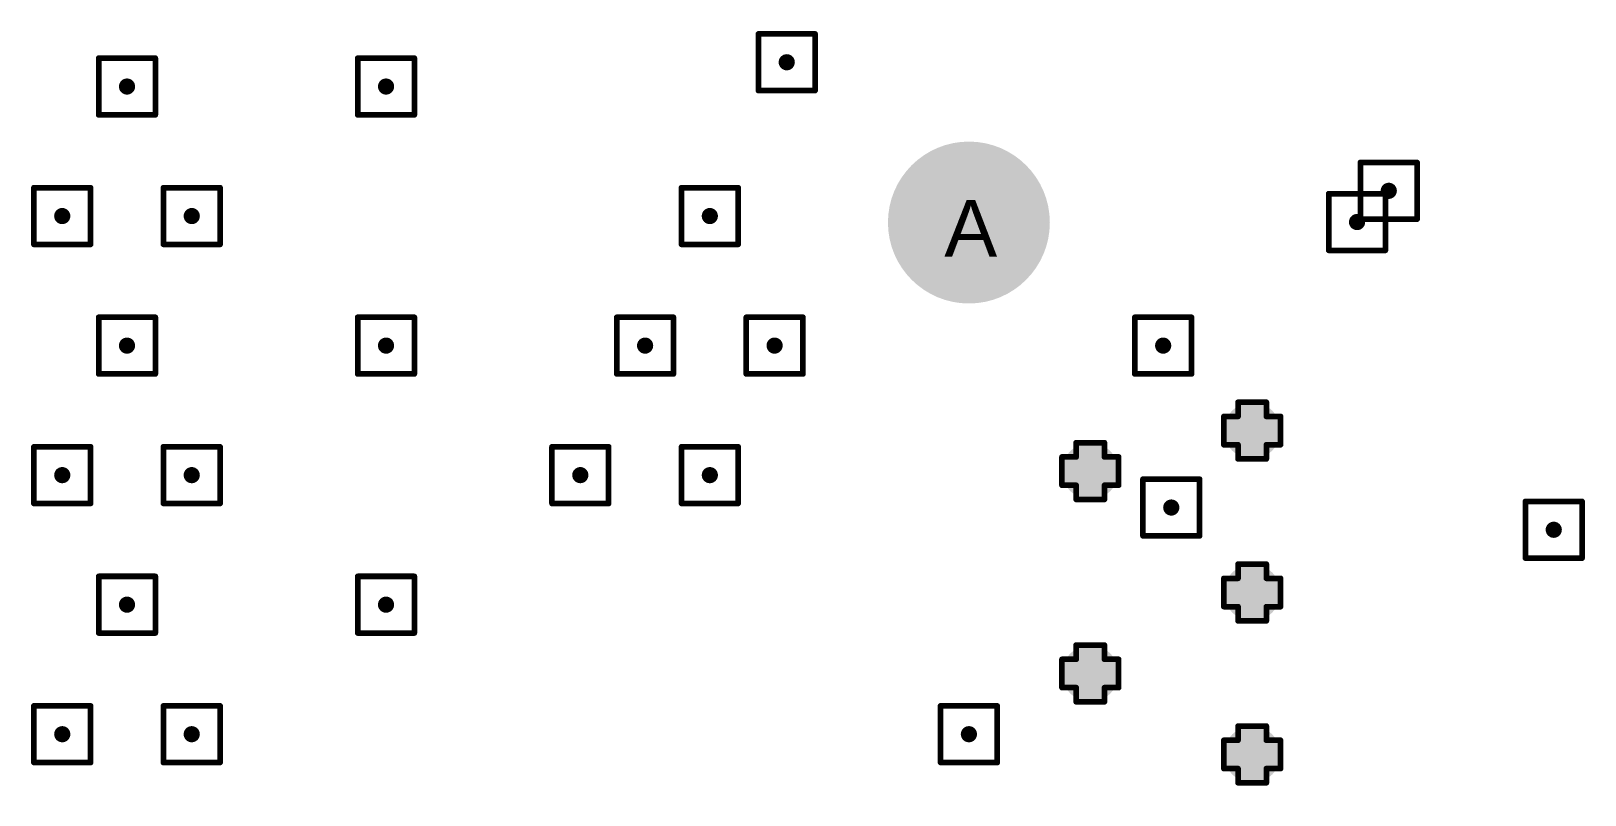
# Model space of a CAD drawing. Header units: inches. Extents: x 0 to 17, y 0 to 4.
# Drawn here: x 0.008 to 0.764, y 2.262 to 2.633 of the extents above; entities that cross this region are included whole.
import ezdxf

# ---------------------------------------------------------------- set-up
doc = ezdxf.new("R2010")
doc.units = ezdxf.units.IN
doc.header["$MEASUREMENT"] = 0
for name, color, linetype in [('Drill Drawing', 1, 'Continuous'), ('Pad Holes', 156, 'Continuous'), ('Via Holes', 16, 'Continuous')]:
    doc.layers.add(name, color=color, linetype=linetype)
doc.styles.add('Arial', font='', dxfattribs={"height": 0.2})
doc.styles.get('Arial').set_extended_font_data('Arial')

# ---------------------------------------------------------------- blocks, each defined once
blk = doc.blocks.new('USB3_0A_DS1095_05_127')
at = {"layer": 'Pad Holes'}
h = blk.add_hatch(color=7, dxfattribs=at)
edge = h.paths.add_edge_path()
edge.add_arc((-0.15748, 0.1378), 0.01378, 0, 360)
h = blk.add_hatch(color=7, dxfattribs=at)
edge = h.paths.add_edge_path()
edge.add_arc((-0.07874, 0.1378), 0.01378, 0, 360)
h = blk.add_hatch(color=7, dxfattribs=at)
edge = h.paths.add_edge_path()
edge.add_arc((0, 0.1378), 0.01378, 0, 360)
h = blk.add_hatch(color=7, dxfattribs=at)
edge = h.paths.add_edge_path()
edge.add_arc((0.07874, 0.1378), 0.01378, 0, 360)
h = blk.add_hatch(color=7, dxfattribs=at)
edge = h.paths.add_edge_path()
edge.add_arc((0.15748, 0.1378), 0.01378, 0, 360)
h = blk.add_hatch(color=7, dxfattribs=at)
edge = h.paths.add_edge_path()
edge.add_arc((-0.1378, 0.05906), 0.01378, 0, 360)
h = blk.add_hatch(color=7, dxfattribs=at)
edge = h.paths.add_edge_path()
edge.add_arc((-0.03937, 0.05906), 0.01378, 0, 360)
h = blk.add_hatch(color=7, dxfattribs=at)
edge = h.paths.add_edge_path()
edge.add_arc((0.03937, 0.05906), 0.01378, 0, 360)
h = blk.add_hatch(color=7, dxfattribs=at)
edge = h.paths.add_edge_path()
edge.add_arc((0.1378, 0.05906), 0.01378, 0, 360)
h = blk.add_hatch(color=7, dxfattribs=at)
edge = h.paths.add_edge_path()
edge.add_arc((-0.25866, 0), 0.03937, 0, 360)
h = blk.add_hatch(color=7, dxfattribs=at)
edge = h.paths.add_edge_path()
edge.add_arc((0.25866, 0), 0.03937, 0, 360)

msp = doc.modelspace()

# ---------------------------------------------------------------- hatches: boundary and pattern name
at = {"layer": 'Via Holes'}
h = msp.add_hatch(color=7, dxfattribs=at)
edge = h.paths.add_edge_path()
edge.add_arc((0.37598, 2.61811), 0.00394, 0, 360)
h = msp.add_hatch(color=7, dxfattribs=at)
edge = h.paths.add_edge_path()
edge.add_arc((0.05512, 2.6063), 0.00394, 0, 360)
h = msp.add_hatch(color=7, dxfattribs=at)
edge = h.paths.add_edge_path()
edge.add_arc((0.1811, 2.6063), 0.00394, 0, 360)
h = msp.add_hatch(color=7, dxfattribs=at)
edge = h.paths.add_edge_path()
edge.add_arc((0.66878, 2.55559), 0.00394, 0, 360)
h = msp.add_hatch(color=7, dxfattribs=at)
edge = h.paths.add_edge_path()
edge.add_arc((0.02362, 2.54331), 0.00394, 0, 360)
h = msp.add_hatch(color=7, dxfattribs=at)
edge = h.paths.add_edge_path()
edge.add_arc((0.08661, 2.54331), 0.00394, 0, 360)
h = msp.add_hatch(color=7, dxfattribs=at)
edge = h.paths.add_edge_path()
edge.add_arc((0.33858, 2.54331), 0.00394, 0, 360)
h = msp.add_hatch(color=7, dxfattribs=at)
edge = h.paths.add_edge_path()
edge.add_arc((0.65335, 2.5404), 0.00394, 0, 360)
h = msp.add_hatch(color=7, dxfattribs=at)
edge = h.paths.add_edge_path()
edge.add_arc((0.05512, 2.48031), 0.00394, 0, 360)
h = msp.add_hatch(color=7, dxfattribs=at)
edge = h.paths.add_edge_path()
edge.add_arc((0.1811, 2.48031), 0.00394, 0, 360)
h = msp.add_hatch(color=7, dxfattribs=at)
edge = h.paths.add_edge_path()
edge.add_arc((0.30709, 2.48031), 0.00394, 0, 360)
h = msp.add_hatch(color=7, dxfattribs=at)
edge = h.paths.add_edge_path()
edge.add_arc((0.37008, 2.48031), 0.00394, 0, 360)
h = msp.add_hatch(color=7, dxfattribs=at)
edge = h.paths.add_edge_path()
edge.add_arc((0.55905, 2.48031), 0.00394, 0, 360)
h = msp.add_hatch(color=7, dxfattribs=at)
edge = h.paths.add_edge_path()
edge.add_arc((0.02362, 2.41732), 0.00394, 0, 360)
h = msp.add_hatch(color=7, dxfattribs=at)
edge = h.paths.add_edge_path()
edge.add_arc((0.08661, 2.41732), 0.00394, 0, 360)
h = msp.add_hatch(color=7, dxfattribs=at)
edge = h.paths.add_edge_path()
edge.add_arc((0.27559, 2.41732), 0.00394, 0, 360)
h = msp.add_hatch(color=7, dxfattribs=at)
edge = h.paths.add_edge_path()
edge.add_arc((0.33858, 2.41732), 0.00394, 0, 360)
h = msp.add_hatch(color=7, dxfattribs=at)
edge = h.paths.add_edge_path()
edge.add_arc((0.56299, 2.40157), 0.00394, 0, 360)
h = msp.add_hatch(color=7, dxfattribs=at)
edge = h.paths.add_edge_path()
edge.add_arc((0.74902, 2.39075), 0.00394, 0, 360)
h = msp.add_hatch(color=7, dxfattribs=at)
edge = h.paths.add_edge_path()
edge.add_arc((0.05512, 2.35433), 0.00394, 0, 360)
h = msp.add_hatch(color=7, dxfattribs=at)
edge = h.paths.add_edge_path()
edge.add_arc((0.1811, 2.35433), 0.00394, 0, 360)
h = msp.add_hatch(color=7, dxfattribs=at)
edge = h.paths.add_edge_path()
edge.add_arc((0.02362, 2.29134), 0.00394, 0, 360)
h = msp.add_hatch(color=7, dxfattribs=at)
edge = h.paths.add_edge_path()
edge.add_arc((0.08661, 2.29134), 0.00394, 0, 360)
h = msp.add_hatch(color=7, dxfattribs=at)
edge = h.paths.add_edge_path()
edge.add_arc((0.46457, 2.29134), 0.00394, 0, 360)

# ---------------------------------------------------------------- linework, layer by layer
at = {"layer": 'Drill Drawing'}
for points in [[(0.3622, 2.63189, 0.00276, 0.00276, 0), (0.38976, 2.63189, 0.00276, 0.00276, 0)], [(0.3622, 2.60433, 0.00276, 0.00276, 0), (0.3622, 2.63189, 0.00276, 0.00276, 0)], [(0.38976, 2.60433, 0.00276, 0.00276, 0), (0.38976, 2.63189, 0.00276, 0.00276, 0)], [(0.04134, 2.62008, 0.00276, 0.00276, 0), (0.0689, 2.62008, 0.00276, 0.00276, 0)], [(0.04134, 2.59252, 0.00276, 0.00276, 0), (0.04134, 2.62008, 0.00276, 0.00276, 0)], [(0.0689, 2.59252, 0.00276, 0.00276, 0), (0.0689, 2.62008, 0.00276, 0.00276, 0)], [(0.16732, 2.62008, 0.00276, 0.00276, 0), (0.19488, 2.62008, 0.00276, 0.00276, 0)], [(0.16732, 2.59252, 0.00276, 0.00276, 0), (0.16732, 2.62008, 0.00276, 0.00276, 0)], [(0.19488, 2.59252, 0.00276, 0.00276, 0), (0.19488, 2.62008, 0.00276, 0.00276, 0)], [(0.3622, 2.60433, 0.00276, 0.00276, 0), (0.38976, 2.60433, 0.00276, 0.00276, 0)], [(0.04134, 2.59252, 0.00276, 0.00276, 0), (0.0689, 2.59252, 0.00276, 0.00276, 0)], [(0.16732, 2.59252, 0.00276, 0.00276, 0), (0.19488, 2.59252, 0.00276, 0.00276, 0)], [(0.655, 2.56937, 0.00276, 0.00276, 0), (0.68256, 2.56937, 0.00276, 0.00276, 0)], [(0.655, 2.54181, 0.00276, 0.00276, 0), (0.655, 2.56937, 0.00276, 0.00276, 0)], [(0.68256, 2.54181, 0.00276, 0.00276, 0), (0.68256, 2.56937, 0.00276, 0.00276, 0)], [(0.00984, 2.55709, 0.00276, 0.00276, 0), (0.0374, 2.55709, 0.00276, 0.00276, 0)], [(0.00984, 2.52953, 0.00276, 0.00276, 0), (0.00984, 2.55709, 0.00276, 0.00276, 0)], [(0.0374, 2.52953, 0.00276, 0.00276, 0), (0.0374, 2.55709, 0.00276, 0.00276, 0)], [(0.07283, 2.55709, 0.00276, 0.00276, 0), (0.10039, 2.55709, 0.00276, 0.00276, 0)], [(0.07283, 2.52953, 0.00276, 0.00276, 0), (0.07283, 2.55709, 0.00276, 0.00276, 0)], [(0.10039, 2.52953, 0.00276, 0.00276, 0), (0.10039, 2.55709, 0.00276, 0.00276, 0)], [(0.3248, 2.55709, 0.00276, 0.00276, 0), (0.35236, 2.55709, 0.00276, 0.00276, 0)], [(0.3248, 2.52953, 0.00276, 0.00276, 0), (0.3248, 2.55709, 0.00276, 0.00276, 0)], [(0.35236, 2.52953, 0.00276, 0.00276, 0), (0.35236, 2.55709, 0.00276, 0.00276, 0)], [(0.63957, 2.55418, 0.00276, 0.00276, 0), (0.66713, 2.55418, 0.00276, 0.00276, 0)], [(0.63957, 2.52662, 0.00276, 0.00276, 0), (0.63957, 2.55418, 0.00276, 0.00276, 0)], [(0.66713, 2.52662, 0.00276, 0.00276, 0), (0.66713, 2.55418, 0.00276, 0.00276, 0)], [(0.655, 2.54181, 0.00276, 0.00276, 0), (0.68256, 2.54181, 0.00276, 0.00276, 0)], [(0.00984, 2.52953, 0.00276, 0.00276, 0), (0.0374, 2.52953, 0.00276, 0.00276, 0)], [(0.07283, 2.52953, 0.00276, 0.00276, 0), (0.10039, 2.52953, 0.00276, 0.00276, 0)], [(0.3248, 2.52953, 0.00276, 0.00276, 0), (0.35236, 2.52953, 0.00276, 0.00276, 0)], [(0.63957, 2.52662, 0.00276, 0.00276, 0), (0.66713, 2.52662, 0.00276, 0.00276, 0)], [(0.04134, 2.49409, 0.00276, 0.00276, 0), (0.0689, 2.49409, 0.00276, 0.00276, 0)], [(0.04134, 2.46653, 0.00276, 0.00276, 0), (0.04134, 2.49409, 0.00276, 0.00276, 0)], [(0.0689, 2.46653, 0.00276, 0.00276, 0), (0.0689, 2.49409, 0.00276, 0.00276, 0)], [(0.16732, 2.49409, 0.00276, 0.00276, 0), (0.19488, 2.49409, 0.00276, 0.00276, 0)], [(0.16732, 2.46653, 0.00276, 0.00276, 0), (0.16732, 2.49409, 0.00276, 0.00276, 0)], [(0.19488, 2.46653, 0.00276, 0.00276, 0), (0.19488, 2.49409, 0.00276, 0.00276, 0)], [(0.29331, 2.49409, 0.00276, 0.00276, 0), (0.32087, 2.49409, 0.00276, 0.00276, 0)], [(0.29331, 2.46653, 0.00276, 0.00276, 0), (0.29331, 2.49409, 0.00276, 0.00276, 0)], [(0.32087, 2.46653, 0.00276, 0.00276, 0), (0.32087, 2.49409, 0.00276, 0.00276, 0)], [(0.3563, 2.49409, 0.00276, 0.00276, 0), (0.38386, 2.49409, 0.00276, 0.00276, 0)], [(0.3563, 2.46653, 0.00276, 0.00276, 0), (0.3563, 2.49409, 0.00276, 0.00276, 0)], [(0.38386, 2.46653, 0.00276, 0.00276, 0), (0.38386, 2.49409, 0.00276, 0.00276, 0)], [(0.54527, 2.49409, 0.00276, 0.00276, 0), (0.57283, 2.49409, 0.00276, 0.00276, 0)], [(0.54527, 2.46653, 0.00276, 0.00276, 0), (0.54527, 2.49409, 0.00276, 0.00276, 0)], [(0.57283, 2.46653, 0.00276, 0.00276, 0), (0.57283, 2.49409, 0.00276, 0.00276, 0)], [(0.04134, 2.46653, 0.00276, 0.00276, 0), (0.0689, 2.46653, 0.00276, 0.00276, 0)], [(0.16732, 2.46653, 0.00276, 0.00276, 0), (0.19488, 2.46653, 0.00276, 0.00276, 0)], [(0.29331, 2.46653, 0.00276, 0.00276, 0), (0.32087, 2.46653, 0.00276, 0.00276, 0)], [(0.3563, 2.46653, 0.00276, 0.00276, 0), (0.38386, 2.46653, 0.00276, 0.00276, 0)], [(0.54527, 2.46653, 0.00276, 0.00276, 0), (0.57283, 2.46653, 0.00276, 0.00276, 0)], [(0.59547, 2.44587, 0.00276, 0.00276, 0), (0.59547, 2.45276, 0.00276, 0.00276, 0)], [(0.59547, 2.45276, 0.00276, 0.00276, 0), (0.60925, 2.45276, 0.00276, 0.00276, 0)], [(0.60925, 2.44587, 0.00276, 0.00276, 0), (0.60925, 2.45276, 0.00276, 0.00276, 0)], [(0.58858, 2.43209, 0.00276, 0.00276, 0), (0.58858, 2.44587, 0.00276, 0.00276, 0)], [(0.58858, 2.44587, 0.00276, 0.00276, 0), (0.59547, 2.44587, 0.00276, 0.00276, 0)], [(0.60925, 2.44587, 0.00276, 0.00276, 0), (0.61614, 2.44587, 0.00276, 0.00276, 0)], [(0.61614, 2.43209, 0.00276, 0.00276, 0), (0.61614, 2.44587, 0.00276, 0.00276, 0)], [(0.51673, 2.42618, 0.00276, 0.00276, 0), (0.51673, 2.43307, 0.00276, 0.00276, 0)], [(0.51673, 2.43307, 0.00276, 0.00276, 0), (0.53051, 2.43307, 0.00276, 0.00276, 0)], [(0.53051, 2.42618, 0.00276, 0.00276, 0), (0.53051, 2.43307, 0.00276, 0.00276, 0)], [(0.58858, 2.43209, 0.00276, 0.00276, 0), (0.59547, 2.43209, 0.00276, 0.00276, 0)], [(0.59547, 2.4252, 0.00276, 0.00276, 0), (0.59547, 2.43209, 0.00276, 0.00276, 0)], [(0.60925, 2.43209, 0.00276, 0.00276, 0), (0.61614, 2.43209, 0.00276, 0.00276, 0)], [(0.60925, 2.4252, 0.00276, 0.00276, 0), (0.60925, 2.43209, 0.00276, 0.00276, 0)], [(0.00984, 2.4311, 0.00276, 0.00276, 0), (0.0374, 2.4311, 0.00276, 0.00276, 0)], [(0.00984, 2.40354, 0.00276, 0.00276, 0), (0.00984, 2.4311, 0.00276, 0.00276, 0)], [(0.0374, 2.40354, 0.00276, 0.00276, 0), (0.0374, 2.4311, 0.00276, 0.00276, 0)], [(0.07283, 2.4311, 0.00276, 0.00276, 0), (0.10039, 2.4311, 0.00276, 0.00276, 0)], [(0.07283, 2.40354, 0.00276, 0.00276, 0), (0.07283, 2.4311, 0.00276, 0.00276, 0)], [(0.10039, 2.40354, 0.00276, 0.00276, 0), (0.10039, 2.4311, 0.00276, 0.00276, 0)], [(0.26181, 2.4311, 0.00276, 0.00276, 0), (0.28937, 2.4311, 0.00276, 0.00276, 0)], [(0.26181, 2.40354, 0.00276, 0.00276, 0), (0.26181, 2.4311, 0.00276, 0.00276, 0)], [(0.28937, 2.40354, 0.00276, 0.00276, 0), (0.28937, 2.4311, 0.00276, 0.00276, 0)], [(0.3248, 2.4311, 0.00276, 0.00276, 0), (0.35236, 2.4311, 0.00276, 0.00276, 0)], [(0.3248, 2.40354, 0.00276, 0.00276, 0), (0.3248, 2.4311, 0.00276, 0.00276, 0)], [(0.35236, 2.40354, 0.00276, 0.00276, 0), (0.35236, 2.4311, 0.00276, 0.00276, 0)], [(0.50984, 2.4124, 0.00276, 0.00276, 0), (0.50984, 2.42618, 0.00276, 0.00276, 0)], [(0.50984, 2.42618, 0.00276, 0.00276, 0), (0.51673, 2.42618, 0.00276, 0.00276, 0)], [(0.53051, 2.42618, 0.00276, 0.00276, 0), (0.5374, 2.42618, 0.00276, 0.00276, 0)], [(0.5374, 2.4124, 0.00276, 0.00276, 0), (0.5374, 2.42618, 0.00276, 0.00276, 0)], [(0.59547, 2.4252, 0.00276, 0.00276, 0), (0.60925, 2.4252, 0.00276, 0.00276, 0)], [(0.50984, 2.4124, 0.00276, 0.00276, 0), (0.51673, 2.4124, 0.00276, 0.00276, 0)], [(0.51673, 2.40551, 0.00276, 0.00276, 0), (0.51673, 2.4124, 0.00276, 0.00276, 0)], [(0.53051, 2.4124, 0.00276, 0.00276, 0), (0.5374, 2.4124, 0.00276, 0.00276, 0)], [(0.53051, 2.40551, 0.00276, 0.00276, 0), (0.53051, 2.4124, 0.00276, 0.00276, 0)], [(0.54921, 2.41535, 0.00276, 0.00276, 0), (0.57677, 2.41535, 0.00276, 0.00276, 0)], [(0.54921, 2.3878, 0.00276, 0.00276, 0), (0.54921, 2.41535, 0.00276, 0.00276, 0)], [(0.57677, 2.3878, 0.00276, 0.00276, 0), (0.57677, 2.41535, 0.00276, 0.00276, 0)], [(0.00984, 2.40354, 0.00276, 0.00276, 0), (0.0374, 2.40354, 0.00276, 0.00276, 0)], [(0.07283, 2.40354, 0.00276, 0.00276, 0), (0.10039, 2.40354, 0.00276, 0.00276, 0)], [(0.26181, 2.40354, 0.00276, 0.00276, 0), (0.28937, 2.40354, 0.00276, 0.00276, 0)], [(0.3248, 2.40354, 0.00276, 0.00276, 0), (0.35236, 2.40354, 0.00276, 0.00276, 0)], [(0.51673, 2.40551, 0.00276, 0.00276, 0), (0.53051, 2.40551, 0.00276, 0.00276, 0)], [(0.73524, 2.40453, 0.00276, 0.00276, 0), (0.7628, 2.40453, 0.00276, 0.00276, 0)], [(0.73524, 2.37697, 0.00276, 0.00276, 0), (0.73524, 2.40453, 0.00276, 0.00276, 0)], [(0.7628, 2.37697, 0.00276, 0.00276, 0), (0.7628, 2.40453, 0.00276, 0.00276, 0)], [(0.54921, 2.3878, 0.00276, 0.00276, 0), (0.57677, 2.3878, 0.00276, 0.00276, 0)], [(0.59547, 2.36713, 0.00276, 0.00276, 0), (0.59547, 2.37402, 0.00276, 0.00276, 0)], [(0.59547, 2.37402, 0.00276, 0.00276, 0), (0.60925, 2.37402, 0.00276, 0.00276, 0)], [(0.60925, 2.36713, 0.00276, 0.00276, 0), (0.60925, 2.37402, 0.00276, 0.00276, 0)], [(0.73524, 2.37697, 0.00276, 0.00276, 0), (0.7628, 2.37697, 0.00276, 0.00276, 0)], [(0.04134, 2.36811, 0.00276, 0.00276, 0), (0.0689, 2.36811, 0.00276, 0.00276, 0)], [(0.04134, 2.34055, 0.00276, 0.00276, 0), (0.04134, 2.36811, 0.00276, 0.00276, 0)], [(0.0689, 2.34055, 0.00276, 0.00276, 0), (0.0689, 2.36811, 0.00276, 0.00276, 0)], [(0.16732, 2.36811, 0.00276, 0.00276, 0), (0.19488, 2.36811, 0.00276, 0.00276, 0)], [(0.16732, 2.34055, 0.00276, 0.00276, 0), (0.16732, 2.36811, 0.00276, 0.00276, 0)], [(0.19488, 2.34055, 0.00276, 0.00276, 0), (0.19488, 2.36811, 0.00276, 0.00276, 0)], [(0.58858, 2.35335, 0.00276, 0.00276, 0), (0.58858, 2.36713, 0.00276, 0.00276, 0)], [(0.58858, 2.36713, 0.00276, 0.00276, 0), (0.59547, 2.36713, 0.00276, 0.00276, 0)], [(0.60925, 2.36713, 0.00276, 0.00276, 0), (0.61614, 2.36713, 0.00276, 0.00276, 0)], [(0.61614, 2.35335, 0.00276, 0.00276, 0), (0.61614, 2.36713, 0.00276, 0.00276, 0)], [(0.58858, 2.35335, 0.00276, 0.00276, 0), (0.59547, 2.35335, 0.00276, 0.00276, 0)], [(0.59547, 2.34646, 0.00276, 0.00276, 0), (0.59547, 2.35335, 0.00276, 0.00276, 0)], [(0.60925, 2.35335, 0.00276, 0.00276, 0), (0.61614, 2.35335, 0.00276, 0.00276, 0)], [(0.60925, 2.34646, 0.00276, 0.00276, 0), (0.60925, 2.35335, 0.00276, 0.00276, 0)], [(0.59547, 2.34646, 0.00276, 0.00276, 0), (0.60925, 2.34646, 0.00276, 0.00276, 0)], [(0.04134, 2.34055, 0.00276, 0.00276, 0), (0.0689, 2.34055, 0.00276, 0.00276, 0)], [(0.16732, 2.34055, 0.00276, 0.00276, 0), (0.19488, 2.34055, 0.00276, 0.00276, 0)], [(0.51673, 2.32776, 0.00276, 0.00276, 0), (0.51673, 2.33465, 0.00276, 0.00276, 0)], [(0.51673, 2.33465, 0.00276, 0.00276, 0), (0.53051, 2.33465, 0.00276, 0.00276, 0)], [(0.53051, 2.32776, 0.00276, 0.00276, 0), (0.53051, 2.33465, 0.00276, 0.00276, 0)], [(0.50984, 2.31398, 0.00276, 0.00276, 0), (0.50984, 2.32776, 0.00276, 0.00276, 0)], [(0.50984, 2.32776, 0.00276, 0.00276, 0), (0.51673, 2.32776, 0.00276, 0.00276, 0)], [(0.53051, 2.32776, 0.00276, 0.00276, 0), (0.5374, 2.32776, 0.00276, 0.00276, 0)], [(0.5374, 2.31398, 0.00276, 0.00276, 0), (0.5374, 2.32776, 0.00276, 0.00276, 0)], [(0.50984, 2.31398, 0.00276, 0.00276, 0), (0.51673, 2.31398, 0.00276, 0.00276, 0)], [(0.51673, 2.30709, 0.00276, 0.00276, 0), (0.51673, 2.31398, 0.00276, 0.00276, 0)], [(0.53051, 2.31398, 0.00276, 0.00276, 0), (0.5374, 2.31398, 0.00276, 0.00276, 0)], [(0.53051, 2.30709, 0.00276, 0.00276, 0), (0.53051, 2.31398, 0.00276, 0.00276, 0)], [(0.00984, 2.30512, 0.00276, 0.00276, 0), (0.0374, 2.30512, 0.00276, 0.00276, 0)], [(0.00984, 2.27756, 0.00276, 0.00276, 0), (0.00984, 2.30512, 0.00276, 0.00276, 0)], [(0.0374, 2.27756, 0.00276, 0.00276, 0), (0.0374, 2.30512, 0.00276, 0.00276, 0)], [(0.07283, 2.30512, 0.00276, 0.00276, 0), (0.10039, 2.30512, 0.00276, 0.00276, 0)], [(0.07283, 2.27756, 0.00276, 0.00276, 0), (0.07283, 2.30512, 0.00276, 0.00276, 0)], [(0.10039, 2.27756, 0.00276, 0.00276, 0), (0.10039, 2.30512, 0.00276, 0.00276, 0)], [(0.45079, 2.30512, 0.00276, 0.00276, 0), (0.47835, 2.30512, 0.00276, 0.00276, 0)], [(0.45079, 2.27756, 0.00276, 0.00276, 0), (0.45079, 2.30512, 0.00276, 0.00276, 0)], [(0.47835, 2.27756, 0.00276, 0.00276, 0), (0.47835, 2.30512, 0.00276, 0.00276, 0)], [(0.51673, 2.30709, 0.00276, 0.00276, 0), (0.53051, 2.30709, 0.00276, 0.00276, 0)], [(0.59547, 2.28839, 0.00276, 0.00276, 0), (0.59547, 2.29528, 0.00276, 0.00276, 0)], [(0.59547, 2.29528, 0.00276, 0.00276, 0), (0.60925, 2.29528, 0.00276, 0.00276, 0)], [(0.60925, 2.28839, 0.00276, 0.00276, 0), (0.60925, 2.29528, 0.00276, 0.00276, 0)], [(0.58858, 2.27461, 0.00276, 0.00276, 0), (0.58858, 2.28839, 0.00276, 0.00276, 0)], [(0.58858, 2.28839, 0.00276, 0.00276, 0), (0.59547, 2.28839, 0.00276, 0.00276, 0)], [(0.60925, 2.28839, 0.00276, 0.00276, 0), (0.61614, 2.28839, 0.00276, 0.00276, 0)], [(0.61614, 2.27461, 0.00276, 0.00276, 0), (0.61614, 2.28839, 0.00276, 0.00276, 0)], [(0.00984, 2.27756, 0.00276, 0.00276, 0), (0.0374, 2.27756, 0.00276, 0.00276, 0)], [(0.07283, 2.27756, 0.00276, 0.00276, 0), (0.10039, 2.27756, 0.00276, 0.00276, 0)], [(0.45079, 2.27756, 0.00276, 0.00276, 0), (0.47835, 2.27756, 0.00276, 0.00276, 0)], [(0.58858, 2.27461, 0.00276, 0.00276, 0), (0.59547, 2.27461, 0.00276, 0.00276, 0)], [(0.59547, 2.26772, 0.00276, 0.00276, 0), (0.59547, 2.27461, 0.00276, 0.00276, 0)], [(0.60925, 2.27461, 0.00276, 0.00276, 0), (0.61614, 2.27461, 0.00276, 0.00276, 0)], [(0.60925, 2.26772, 0.00276, 0.00276, 0), (0.60925, 2.27461, 0.00276, 0.00276, 0)], [(0.59547, 2.26772, 0.00276, 0.00276, 0), (0.60925, 2.26772, 0.00276, 0.00276, 0)]]:
    msp.add_lwpolyline(points, format="xyseb", dxfattribs=at)
for points in [[(0.36152, 2.63189, 0.00138, 0.00138, 1), (0.36289, 2.63189, 0.00138, 0.00138, 1)], [(0.36152, 2.63189, 0.00138, 0.00138, 1), (0.36289, 2.63189, 0.00138, 0.00138, 1)], [(0.38907, 2.63189, 0.00138, 0.00138, 1), (0.39045, 2.63189, 0.00138, 0.00138, 1)], [(0.38907, 2.63189, 0.00138, 0.00138, 1), (0.39045, 2.63189, 0.00138, 0.00138, 1)], [(0.04065, 2.62008, 0.00138, 0.00138, 1), (0.04203, 2.62008, 0.00138, 0.00138, 1)], [(0.04065, 2.62008, 0.00138, 0.00138, 1), (0.04203, 2.62008, 0.00138, 0.00138, 1)], [(0.06821, 2.62008, 0.00138, 0.00138, 1), (0.06959, 2.62008, 0.00138, 0.00138, 1)], [(0.06821, 2.62008, 0.00138, 0.00138, 1), (0.06959, 2.62008, 0.00138, 0.00138, 1)], [(0.16663, 2.62008, 0.00138, 0.00138, 1), (0.16801, 2.62008, 0.00138, 0.00138, 1)], [(0.16663, 2.62008, 0.00138, 0.00138, 1), (0.16801, 2.62008, 0.00138, 0.00138, 1)], [(0.19419, 2.62008, 0.00138, 0.00138, 1), (0.19557, 2.62008, 0.00138, 0.00138, 1)], [(0.19419, 2.62008, 0.00138, 0.00138, 1), (0.19557, 2.62008, 0.00138, 0.00138, 1)], [(0.36152, 2.60433, 0.00138, 0.00138, 1), (0.36289, 2.60433, 0.00138, 0.00138, 1)], [(0.36152, 2.60433, 0.00138, 0.00138, 1), (0.36289, 2.60433, 0.00138, 0.00138, 1)], [(0.38907, 2.60433, 0.00138, 0.00138, 1), (0.39045, 2.60433, 0.00138, 0.00138, 1)], [(0.38907, 2.60433, 0.00138, 0.00138, 1), (0.39045, 2.60433, 0.00138, 0.00138, 1)], [(0.04065, 2.59252, 0.00138, 0.00138, 1), (0.04203, 2.59252, 0.00138, 0.00138, 1)], [(0.04065, 2.59252, 0.00138, 0.00138, 1), (0.04203, 2.59252, 0.00138, 0.00138, 1)], [(0.06821, 2.59252, 0.00138, 0.00138, 1), (0.06959, 2.59252, 0.00138, 0.00138, 1)], [(0.06821, 2.59252, 0.00138, 0.00138, 1), (0.06959, 2.59252, 0.00138, 0.00138, 1)], [(0.16663, 2.59252, 0.00138, 0.00138, 1), (0.16801, 2.59252, 0.00138, 0.00138, 1)], [(0.16663, 2.59252, 0.00138, 0.00138, 1), (0.16801, 2.59252, 0.00138, 0.00138, 1)], [(0.19419, 2.59252, 0.00138, 0.00138, 1), (0.19557, 2.59252, 0.00138, 0.00138, 1)], [(0.19419, 2.59252, 0.00138, 0.00138, 1), (0.19557, 2.59252, 0.00138, 0.00138, 1)], [(0.65431, 2.56937, 0.00138, 0.00138, 1), (0.65569, 2.56937, 0.00138, 0.00138, 1)], [(0.65431, 2.56937, 0.00138, 0.00138, 1), (0.65569, 2.56937, 0.00138, 0.00138, 1)], [(0.68187, 2.56937, 0.00138, 0.00138, 1), (0.68325, 2.56937, 0.00138, 0.00138, 1)], [(0.68187, 2.56937, 0.00138, 0.00138, 1), (0.68325, 2.56937, 0.00138, 0.00138, 1)], [(0.00915, 2.55709, 0.00138, 0.00138, 1), (0.01053, 2.55709, 0.00138, 0.00138, 1)], [(0.00915, 2.55709, 0.00138, 0.00138, 1), (0.01053, 2.55709, 0.00138, 0.00138, 1)], [(0.03671, 2.55709, 0.00138, 0.00138, 1), (0.03809, 2.55709, 0.00138, 0.00138, 1)], [(0.03671, 2.55709, 0.00138, 0.00138, 1), (0.03809, 2.55709, 0.00138, 0.00138, 1)], [(0.07215, 2.55709, 0.00138, 0.00138, 1), (0.07352, 2.55709, 0.00138, 0.00138, 1)], [(0.07215, 2.55709, 0.00138, 0.00138, 1), (0.07352, 2.55709, 0.00138, 0.00138, 1)], [(0.0997, 2.55709, 0.00138, 0.00138, 1), (0.10108, 2.55709, 0.00138, 0.00138, 1)], [(0.0997, 2.55709, 0.00138, 0.00138, 1), (0.10108, 2.55709, 0.00138, 0.00138, 1)], [(0.32411, 2.55709, 0.00138, 0.00138, 1), (0.32549, 2.55709, 0.00138, 0.00138, 1)], [(0.32411, 2.55709, 0.00138, 0.00138, 1), (0.32549, 2.55709, 0.00138, 0.00138, 1)], [(0.35167, 2.55709, 0.00138, 0.00138, 1), (0.35305, 2.55709, 0.00138, 0.00138, 1)], [(0.35167, 2.55709, 0.00138, 0.00138, 1), (0.35305, 2.55709, 0.00138, 0.00138, 1)], [(0.63888, 2.55418, 0.00138, 0.00138, 1), (0.64026, 2.55418, 0.00138, 0.00138, 1)], [(0.63888, 2.55418, 0.00138, 0.00138, 1), (0.64026, 2.55418, 0.00138, 0.00138, 1)], [(0.66644, 2.55418, 0.00138, 0.00138, 1), (0.66782, 2.55418, 0.00138, 0.00138, 1)], [(0.66644, 2.55418, 0.00138, 0.00138, 1), (0.66782, 2.55418, 0.00138, 0.00138, 1)], [(0.65431, 2.54181, 0.00138, 0.00138, 1), (0.65569, 2.54181, 0.00138, 0.00138, 1)], [(0.65431, 2.54181, 0.00138, 0.00138, 1), (0.65569, 2.54181, 0.00138, 0.00138, 1)], [(0.68187, 2.54181, 0.00138, 0.00138, 1), (0.68325, 2.54181, 0.00138, 0.00138, 1)], [(0.68187, 2.54181, 0.00138, 0.00138, 1), (0.68325, 2.54181, 0.00138, 0.00138, 1)], [(0.00915, 2.52953, 0.00138, 0.00138, 1), (0.01053, 2.52953, 0.00138, 0.00138, 1)], [(0.00915, 2.52953, 0.00138, 0.00138, 1), (0.01053, 2.52953, 0.00138, 0.00138, 1)], [(0.03671, 2.52953, 0.00138, 0.00138, 1), (0.03809, 2.52953, 0.00138, 0.00138, 1)], [(0.03671, 2.52953, 0.00138, 0.00138, 1), (0.03809, 2.52953, 0.00138, 0.00138, 1)], [(0.07215, 2.52953, 0.00138, 0.00138, 1), (0.07352, 2.52953, 0.00138, 0.00138, 1)], [(0.07215, 2.52953, 0.00138, 0.00138, 1), (0.07352, 2.52953, 0.00138, 0.00138, 1)], [(0.0997, 2.52953, 0.00138, 0.00138, 1), (0.10108, 2.52953, 0.00138, 0.00138, 1)], [(0.0997, 2.52953, 0.00138, 0.00138, 1), (0.10108, 2.52953, 0.00138, 0.00138, 1)], [(0.32411, 2.52953, 0.00138, 0.00138, 1), (0.32549, 2.52953, 0.00138, 0.00138, 1)], [(0.32411, 2.52953, 0.00138, 0.00138, 1), (0.32549, 2.52953, 0.00138, 0.00138, 1)], [(0.35167, 2.52953, 0.00138, 0.00138, 1), (0.35305, 2.52953, 0.00138, 0.00138, 1)], [(0.35167, 2.52953, 0.00138, 0.00138, 1), (0.35305, 2.52953, 0.00138, 0.00138, 1)], [(0.63888, 2.52662, 0.00138, 0.00138, 1), (0.64026, 2.52662, 0.00138, 0.00138, 1)], [(0.63888, 2.52662, 0.00138, 0.00138, 1), (0.64026, 2.52662, 0.00138, 0.00138, 1)], [(0.66644, 2.52662, 0.00138, 0.00138, 1), (0.66782, 2.52662, 0.00138, 0.00138, 1)], [(0.66644, 2.52662, 0.00138, 0.00138, 1), (0.66782, 2.52662, 0.00138, 0.00138, 1)], [(0.04065, 2.49409, 0.00138, 0.00138, 1), (0.04203, 2.49409, 0.00138, 0.00138, 1)], [(0.04065, 2.49409, 0.00138, 0.00138, 1), (0.04203, 2.49409, 0.00138, 0.00138, 1)], [(0.06821, 2.49409, 0.00138, 0.00138, 1), (0.06959, 2.49409, 0.00138, 0.00138, 1)], [(0.06821, 2.49409, 0.00138, 0.00138, 1), (0.06959, 2.49409, 0.00138, 0.00138, 1)], [(0.16663, 2.49409, 0.00138, 0.00138, 1), (0.16801, 2.49409, 0.00138, 0.00138, 1)], [(0.16663, 2.49409, 0.00138, 0.00138, 1), (0.16801, 2.49409, 0.00138, 0.00138, 1)], [(0.19419, 2.49409, 0.00138, 0.00138, 1), (0.19557, 2.49409, 0.00138, 0.00138, 1)], [(0.19419, 2.49409, 0.00138, 0.00138, 1), (0.19557, 2.49409, 0.00138, 0.00138, 1)], [(0.29262, 2.49409, 0.00138, 0.00138, 1), (0.294, 2.49409, 0.00138, 0.00138, 1)], [(0.29262, 2.49409, 0.00138, 0.00138, 1), (0.294, 2.49409, 0.00138, 0.00138, 1)], [(0.32018, 2.49409, 0.00138, 0.00138, 1), (0.32155, 2.49409, 0.00138, 0.00138, 1)], [(0.32018, 2.49409, 0.00138, 0.00138, 1), (0.32155, 2.49409, 0.00138, 0.00138, 1)], [(0.35561, 2.49409, 0.00138, 0.00138, 1), (0.35699, 2.49409, 0.00138, 0.00138, 1)], [(0.35561, 2.49409, 0.00138, 0.00138, 1), (0.35699, 2.49409, 0.00138, 0.00138, 1)], [(0.38317, 2.49409, 0.00138, 0.00138, 1), (0.38455, 2.49409, 0.00138, 0.00138, 1)], [(0.38317, 2.49409, 0.00138, 0.00138, 1), (0.38455, 2.49409, 0.00138, 0.00138, 1)], [(0.54459, 2.49409, 0.00138, 0.00138, 1), (0.54596, 2.49409, 0.00138, 0.00138, 1)], [(0.54459, 2.49409, 0.00138, 0.00138, 1), (0.54596, 2.49409, 0.00138, 0.00138, 1)], [(0.57214, 2.49409, 0.00138, 0.00138, 1), (0.57352, 2.49409, 0.00138, 0.00138, 1)], [(0.57214, 2.49409, 0.00138, 0.00138, 1), (0.57352, 2.49409, 0.00138, 0.00138, 1)], [(0.04065, 2.46653, 0.00138, 0.00138, 1), (0.04203, 2.46653, 0.00138, 0.00138, 1)], [(0.04065, 2.46653, 0.00138, 0.00138, 1), (0.04203, 2.46653, 0.00138, 0.00138, 1)], [(0.06821, 2.46653, 0.00138, 0.00138, 1), (0.06959, 2.46653, 0.00138, 0.00138, 1)], [(0.06821, 2.46653, 0.00138, 0.00138, 1), (0.06959, 2.46653, 0.00138, 0.00138, 1)], [(0.16663, 2.46653, 0.00138, 0.00138, 1), (0.16801, 2.46653, 0.00138, 0.00138, 1)], [(0.16663, 2.46653, 0.00138, 0.00138, 1), (0.16801, 2.46653, 0.00138, 0.00138, 1)], [(0.19419, 2.46653, 0.00138, 0.00138, 1), (0.19557, 2.46653, 0.00138, 0.00138, 1)], [(0.19419, 2.46653, 0.00138, 0.00138, 1), (0.19557, 2.46653, 0.00138, 0.00138, 1)], [(0.29262, 2.46653, 0.00138, 0.00138, 1), (0.294, 2.46653, 0.00138, 0.00138, 1)], [(0.29262, 2.46653, 0.00138, 0.00138, 1), (0.294, 2.46653, 0.00138, 0.00138, 1)], [(0.32018, 2.46653, 0.00138, 0.00138, 1), (0.32155, 2.46653, 0.00138, 0.00138, 1)], [(0.32018, 2.46653, 0.00138, 0.00138, 1), (0.32155, 2.46653, 0.00138, 0.00138, 1)], [(0.35561, 2.46653, 0.00138, 0.00138, 1), (0.35699, 2.46653, 0.00138, 0.00138, 1)], [(0.35561, 2.46653, 0.00138, 0.00138, 1), (0.35699, 2.46653, 0.00138, 0.00138, 1)], [(0.38317, 2.46653, 0.00138, 0.00138, 1), (0.38455, 2.46653, 0.00138, 0.00138, 1)], [(0.38317, 2.46653, 0.00138, 0.00138, 1), (0.38455, 2.46653, 0.00138, 0.00138, 1)], [(0.54459, 2.46653, 0.00138, 0.00138, 1), (0.54596, 2.46653, 0.00138, 0.00138, 1)], [(0.54459, 2.46653, 0.00138, 0.00138, 1), (0.54596, 2.46653, 0.00138, 0.00138, 1)], [(0.57214, 2.46653, 0.00138, 0.00138, 1), (0.57352, 2.46653, 0.00138, 0.00138, 1)], [(0.57214, 2.46653, 0.00138, 0.00138, 1), (0.57352, 2.46653, 0.00138, 0.00138, 1)], [(0.59478, 2.45276, 0.00138, 0.00138, 1), (0.59616, 2.45276, 0.00138, 0.00138, 1)], [(0.59478, 2.45276, 0.00138, 0.00138, 1), (0.59616, 2.45276, 0.00138, 0.00138, 1)], [(0.60856, 2.45276, 0.00138, 0.00138, 1), (0.60994, 2.45276, 0.00138, 0.00138, 1)], [(0.60856, 2.45276, 0.00138, 0.00138, 1), (0.60994, 2.45276, 0.00138, 0.00138, 1)], [(0.58789, 2.44587, 0.00138, 0.00138, 1), (0.58927, 2.44587, 0.00138, 0.00138, 1)], [(0.58789, 2.44587, 0.00138, 0.00138, 1), (0.58927, 2.44587, 0.00138, 0.00138, 1)], [(0.59478, 2.44587, 0.00138, 0.00138, 1), (0.59616, 2.44587, 0.00138, 0.00138, 1)], [(0.59478, 2.44587, 0.00138, 0.00138, 1), (0.59616, 2.44587, 0.00138, 0.00138, 1)], [(0.60856, 2.44587, 0.00138, 0.00138, 1), (0.60994, 2.44587, 0.00138, 0.00138, 1)], [(0.60856, 2.44587, 0.00138, 0.00138, 1), (0.60994, 2.44587, 0.00138, 0.00138, 1)], [(0.61545, 2.44587, 0.00138, 0.00138, 1), (0.61683, 2.44587, 0.00138, 0.00138, 1)], [(0.61545, 2.44587, 0.00138, 0.00138, 1), (0.61683, 2.44587, 0.00138, 0.00138, 1)], [(0.51604, 2.43307, 0.00138, 0.00138, 1), (0.51742, 2.43307, 0.00138, 0.00138, 1)], [(0.51604, 2.43307, 0.00138, 0.00138, 1), (0.51742, 2.43307, 0.00138, 0.00138, 1)], [(0.52982, 2.43307, 0.00138, 0.00138, 1), (0.5312, 2.43307, 0.00138, 0.00138, 1)], [(0.52982, 2.43307, 0.00138, 0.00138, 1), (0.5312, 2.43307, 0.00138, 0.00138, 1)], [(0.58789, 2.43209, 0.00138, 0.00138, 1), (0.58927, 2.43209, 0.00138, 0.00138, 1)], [(0.58789, 2.43209, 0.00138, 0.00138, 1), (0.58927, 2.43209, 0.00138, 0.00138, 1)], [(0.59478, 2.43209, 0.00138, 0.00138, 1), (0.59616, 2.43209, 0.00138, 0.00138, 1)], [(0.59478, 2.43209, 0.00138, 0.00138, 1), (0.59616, 2.43209, 0.00138, 0.00138, 1)], [(0.60856, 2.43209, 0.00138, 0.00138, 1), (0.60994, 2.43209, 0.00138, 0.00138, 1)], [(0.60856, 2.43209, 0.00138, 0.00138, 1), (0.60994, 2.43209, 0.00138, 0.00138, 1)], [(0.61545, 2.43209, 0.00138, 0.00138, 1), (0.61683, 2.43209, 0.00138, 0.00138, 1)], [(0.61545, 2.43209, 0.00138, 0.00138, 1), (0.61683, 2.43209, 0.00138, 0.00138, 1)], [(0.00915, 2.4311, 0.00138, 0.00138, 1), (0.01053, 2.4311, 0.00138, 0.00138, 1)], [(0.00915, 2.4311, 0.00138, 0.00138, 1), (0.01053, 2.4311, 0.00138, 0.00138, 1)], [(0.03671, 2.4311, 0.00138, 0.00138, 1), (0.03809, 2.4311, 0.00138, 0.00138, 1)], [(0.03671, 2.4311, 0.00138, 0.00138, 1), (0.03809, 2.4311, 0.00138, 0.00138, 1)], [(0.07215, 2.4311, 0.00138, 0.00138, 1), (0.07352, 2.4311, 0.00138, 0.00138, 1)], [(0.07215, 2.4311, 0.00138, 0.00138, 1), (0.07352, 2.4311, 0.00138, 0.00138, 1)], [(0.0997, 2.4311, 0.00138, 0.00138, 1), (0.10108, 2.4311, 0.00138, 0.00138, 1)], [(0.0997, 2.4311, 0.00138, 0.00138, 1), (0.10108, 2.4311, 0.00138, 0.00138, 1)], [(0.26112, 2.4311, 0.00138, 0.00138, 1), (0.2625, 2.4311, 0.00138, 0.00138, 1)], [(0.26112, 2.4311, 0.00138, 0.00138, 1), (0.2625, 2.4311, 0.00138, 0.00138, 1)], [(0.28868, 2.4311, 0.00138, 0.00138, 1), (0.29006, 2.4311, 0.00138, 0.00138, 1)], [(0.28868, 2.4311, 0.00138, 0.00138, 1), (0.29006, 2.4311, 0.00138, 0.00138, 1)], [(0.32411, 2.4311, 0.00138, 0.00138, 1), (0.32549, 2.4311, 0.00138, 0.00138, 1)], [(0.32411, 2.4311, 0.00138, 0.00138, 1), (0.32549, 2.4311, 0.00138, 0.00138, 1)], [(0.35167, 2.4311, 0.00138, 0.00138, 1), (0.35305, 2.4311, 0.00138, 0.00138, 1)], [(0.35167, 2.4311, 0.00138, 0.00138, 1), (0.35305, 2.4311, 0.00138, 0.00138, 1)], [(0.50915, 2.42618, 0.00138, 0.00138, 1), (0.51053, 2.42618, 0.00138, 0.00138, 1)], [(0.50915, 2.42618, 0.00138, 0.00138, 1), (0.51053, 2.42618, 0.00138, 0.00138, 1)], [(0.51604, 2.42618, 0.00138, 0.00138, 1), (0.51742, 2.42618, 0.00138, 0.00138, 1)], [(0.51604, 2.42618, 0.00138, 0.00138, 1), (0.51742, 2.42618, 0.00138, 0.00138, 1)], [(0.52982, 2.42618, 0.00138, 0.00138, 1), (0.5312, 2.42618, 0.00138, 0.00138, 1)], [(0.52982, 2.42618, 0.00138, 0.00138, 1), (0.5312, 2.42618, 0.00138, 0.00138, 1)], [(0.53671, 2.42618, 0.00138, 0.00138, 1), (0.53809, 2.42618, 0.00138, 0.00138, 1)], [(0.53671, 2.42618, 0.00138, 0.00138, 1), (0.53809, 2.42618, 0.00138, 0.00138, 1)], [(0.59478, 2.4252, 0.00138, 0.00138, 1), (0.59616, 2.4252, 0.00138, 0.00138, 1)], [(0.59478, 2.4252, 0.00138, 0.00138, 1), (0.59616, 2.4252, 0.00138, 0.00138, 1)], [(0.60856, 2.4252, 0.00138, 0.00138, 1), (0.60994, 2.4252, 0.00138, 0.00138, 1)], [(0.60856, 2.4252, 0.00138, 0.00138, 1), (0.60994, 2.4252, 0.00138, 0.00138, 1)], [(0.50915, 2.4124, 0.00138, 0.00138, 1), (0.51053, 2.4124, 0.00138, 0.00138, 1)], [(0.50915, 2.4124, 0.00138, 0.00138, 1), (0.51053, 2.4124, 0.00138, 0.00138, 1)], [(0.51604, 2.4124, 0.00138, 0.00138, 1), (0.51742, 2.4124, 0.00138, 0.00138, 1)], [(0.51604, 2.4124, 0.00138, 0.00138, 1), (0.51742, 2.4124, 0.00138, 0.00138, 1)], [(0.52982, 2.4124, 0.00138, 0.00138, 1), (0.5312, 2.4124, 0.00138, 0.00138, 1)], [(0.52982, 2.4124, 0.00138, 0.00138, 1), (0.5312, 2.4124, 0.00138, 0.00138, 1)], [(0.53671, 2.4124, 0.00138, 0.00138, 1), (0.53809, 2.4124, 0.00138, 0.00138, 1)], [(0.53671, 2.4124, 0.00138, 0.00138, 1), (0.53809, 2.4124, 0.00138, 0.00138, 1)], [(0.54852, 2.41535, 0.00138, 0.00138, 1), (0.5499, 2.41535, 0.00138, 0.00138, 1)], [(0.54852, 2.41535, 0.00138, 0.00138, 1), (0.5499, 2.41535, 0.00138, 0.00138, 1)], [(0.57608, 2.41535, 0.00138, 0.00138, 1), (0.57746, 2.41535, 0.00138, 0.00138, 1)], [(0.57608, 2.41535, 0.00138, 0.00138, 1), (0.57746, 2.41535, 0.00138, 0.00138, 1)], [(0.00915, 2.40354, 0.00138, 0.00138, 1), (0.01053, 2.40354, 0.00138, 0.00138, 1)], [(0.00915, 2.40354, 0.00138, 0.00138, 1), (0.01053, 2.40354, 0.00138, 0.00138, 1)], [(0.03671, 2.40354, 0.00138, 0.00138, 1), (0.03809, 2.40354, 0.00138, 0.00138, 1)], [(0.03671, 2.40354, 0.00138, 0.00138, 1), (0.03809, 2.40354, 0.00138, 0.00138, 1)], [(0.07215, 2.40354, 0.00138, 0.00138, 1), (0.07352, 2.40354, 0.00138, 0.00138, 1)], [(0.07215, 2.40354, 0.00138, 0.00138, 1), (0.07352, 2.40354, 0.00138, 0.00138, 1)], [(0.0997, 2.40354, 0.00138, 0.00138, 1), (0.10108, 2.40354, 0.00138, 0.00138, 1)], [(0.0997, 2.40354, 0.00138, 0.00138, 1), (0.10108, 2.40354, 0.00138, 0.00138, 1)], [(0.26112, 2.40354, 0.00138, 0.00138, 1), (0.2625, 2.40354, 0.00138, 0.00138, 1)], [(0.26112, 2.40354, 0.00138, 0.00138, 1), (0.2625, 2.40354, 0.00138, 0.00138, 1)], [(0.28868, 2.40354, 0.00138, 0.00138, 1), (0.29006, 2.40354, 0.00138, 0.00138, 1)], [(0.28868, 2.40354, 0.00138, 0.00138, 1), (0.29006, 2.40354, 0.00138, 0.00138, 1)], [(0.32411, 2.40354, 0.00138, 0.00138, 1), (0.32549, 2.40354, 0.00138, 0.00138, 1)], [(0.32411, 2.40354, 0.00138, 0.00138, 1), (0.32549, 2.40354, 0.00138, 0.00138, 1)], [(0.35167, 2.40354, 0.00138, 0.00138, 1), (0.35305, 2.40354, 0.00138, 0.00138, 1)], [(0.35167, 2.40354, 0.00138, 0.00138, 1), (0.35305, 2.40354, 0.00138, 0.00138, 1)], [(0.51604, 2.40551, 0.00138, 0.00138, 1), (0.51742, 2.40551, 0.00138, 0.00138, 1)], [(0.51604, 2.40551, 0.00138, 0.00138, 1), (0.51742, 2.40551, 0.00138, 0.00138, 1)], [(0.52982, 2.40551, 0.00138, 0.00138, 1), (0.5312, 2.40551, 0.00138, 0.00138, 1)], [(0.52982, 2.40551, 0.00138, 0.00138, 1), (0.5312, 2.40551, 0.00138, 0.00138, 1)], [(0.73455, 2.40453, 0.00138, 0.00138, 1), (0.73593, 2.40453, 0.00138, 0.00138, 1)], [(0.73455, 2.40453, 0.00138, 0.00138, 1), (0.73593, 2.40453, 0.00138, 0.00138, 1)], [(0.76211, 2.40453, 0.00138, 0.00138, 1), (0.76348, 2.40453, 0.00138, 0.00138, 1)], [(0.76211, 2.40453, 0.00138, 0.00138, 1), (0.76348, 2.40453, 0.00138, 0.00138, 1)], [(0.54852, 2.3878, 0.00138, 0.00138, 1), (0.5499, 2.3878, 0.00138, 0.00138, 1)], [(0.54852, 2.3878, 0.00138, 0.00138, 1), (0.5499, 2.3878, 0.00138, 0.00138, 1)], [(0.57608, 2.3878, 0.00138, 0.00138, 1), (0.57746, 2.3878, 0.00138, 0.00138, 1)], [(0.57608, 2.3878, 0.00138, 0.00138, 1), (0.57746, 2.3878, 0.00138, 0.00138, 1)], [(0.59478, 2.37402, 0.00138, 0.00138, 1), (0.59616, 2.37402, 0.00138, 0.00138, 1)], [(0.59478, 2.37402, 0.00138, 0.00138, 1), (0.59616, 2.37402, 0.00138, 0.00138, 1)], [(0.60856, 2.37402, 0.00138, 0.00138, 1), (0.60994, 2.37402, 0.00138, 0.00138, 1)], [(0.60856, 2.37402, 0.00138, 0.00138, 1), (0.60994, 2.37402, 0.00138, 0.00138, 1)], [(0.73455, 2.37697, 0.00138, 0.00138, 1), (0.73593, 2.37697, 0.00138, 0.00138, 1)], [(0.73455, 2.37697, 0.00138, 0.00138, 1), (0.73593, 2.37697, 0.00138, 0.00138, 1)], [(0.76211, 2.37697, 0.00138, 0.00138, 1), (0.76348, 2.37697, 0.00138, 0.00138, 1)], [(0.76211, 2.37697, 0.00138, 0.00138, 1), (0.76348, 2.37697, 0.00138, 0.00138, 1)], [(0.04065, 2.36811, 0.00138, 0.00138, 1), (0.04203, 2.36811, 0.00138, 0.00138, 1)], [(0.04065, 2.36811, 0.00138, 0.00138, 1), (0.04203, 2.36811, 0.00138, 0.00138, 1)], [(0.06821, 2.36811, 0.00138, 0.00138, 1), (0.06959, 2.36811, 0.00138, 0.00138, 1)], [(0.06821, 2.36811, 0.00138, 0.00138, 1), (0.06959, 2.36811, 0.00138, 0.00138, 1)], [(0.16663, 2.36811, 0.00138, 0.00138, 1), (0.16801, 2.36811, 0.00138, 0.00138, 1)], [(0.16663, 2.36811, 0.00138, 0.00138, 1), (0.16801, 2.36811, 0.00138, 0.00138, 1)], [(0.19419, 2.36811, 0.00138, 0.00138, 1), (0.19557, 2.36811, 0.00138, 0.00138, 1)], [(0.19419, 2.36811, 0.00138, 0.00138, 1), (0.19557, 2.36811, 0.00138, 0.00138, 1)], [(0.58789, 2.36713, 0.00138, 0.00138, 1), (0.58927, 2.36713, 0.00138, 0.00138, 1)], [(0.58789, 2.36713, 0.00138, 0.00138, 1), (0.58927, 2.36713, 0.00138, 0.00138, 1)], [(0.59478, 2.36713, 0.00138, 0.00138, 1), (0.59616, 2.36713, 0.00138, 0.00138, 1)], [(0.59478, 2.36713, 0.00138, 0.00138, 1), (0.59616, 2.36713, 0.00138, 0.00138, 1)], [(0.60856, 2.36713, 0.00138, 0.00138, 1), (0.60994, 2.36713, 0.00138, 0.00138, 1)], [(0.60856, 2.36713, 0.00138, 0.00138, 1), (0.60994, 2.36713, 0.00138, 0.00138, 1)], [(0.61545, 2.36713, 0.00138, 0.00138, 1), (0.61683, 2.36713, 0.00138, 0.00138, 1)], [(0.61545, 2.36713, 0.00138, 0.00138, 1), (0.61683, 2.36713, 0.00138, 0.00138, 1)], [(0.58789, 2.35335, 0.00138, 0.00138, 1), (0.58927, 2.35335, 0.00138, 0.00138, 1)], [(0.58789, 2.35335, 0.00138, 0.00138, 1), (0.58927, 2.35335, 0.00138, 0.00138, 1)], [(0.59478, 2.35335, 0.00138, 0.00138, 1), (0.59616, 2.35335, 0.00138, 0.00138, 1)], [(0.59478, 2.35335, 0.00138, 0.00138, 1), (0.59616, 2.35335, 0.00138, 0.00138, 1)], [(0.60856, 2.35335, 0.00138, 0.00138, 1), (0.60994, 2.35335, 0.00138, 0.00138, 1)], [(0.60856, 2.35335, 0.00138, 0.00138, 1), (0.60994, 2.35335, 0.00138, 0.00138, 1)], [(0.61545, 2.35335, 0.00138, 0.00138, 1), (0.61683, 2.35335, 0.00138, 0.00138, 1)], [(0.61545, 2.35335, 0.00138, 0.00138, 1), (0.61683, 2.35335, 0.00138, 0.00138, 1)], [(0.59478, 2.34646, 0.00138, 0.00138, 1), (0.59616, 2.34646, 0.00138, 0.00138, 1)], [(0.59478, 2.34646, 0.00138, 0.00138, 1), (0.59616, 2.34646, 0.00138, 0.00138, 1)], [(0.60856, 2.34646, 0.00138, 0.00138, 1), (0.60994, 2.34646, 0.00138, 0.00138, 1)], [(0.60856, 2.34646, 0.00138, 0.00138, 1), (0.60994, 2.34646, 0.00138, 0.00138, 1)], [(0.04065, 2.34055, 0.00138, 0.00138, 1), (0.04203, 2.34055, 0.00138, 0.00138, 1)], [(0.04065, 2.34055, 0.00138, 0.00138, 1), (0.04203, 2.34055, 0.00138, 0.00138, 1)], [(0.06821, 2.34055, 0.00138, 0.00138, 1), (0.06959, 2.34055, 0.00138, 0.00138, 1)], [(0.06821, 2.34055, 0.00138, 0.00138, 1), (0.06959, 2.34055, 0.00138, 0.00138, 1)], [(0.16663, 2.34055, 0.00138, 0.00138, 1), (0.16801, 2.34055, 0.00138, 0.00138, 1)], [(0.16663, 2.34055, 0.00138, 0.00138, 1), (0.16801, 2.34055, 0.00138, 0.00138, 1)], [(0.19419, 2.34055, 0.00138, 0.00138, 1), (0.19557, 2.34055, 0.00138, 0.00138, 1)], [(0.19419, 2.34055, 0.00138, 0.00138, 1), (0.19557, 2.34055, 0.00138, 0.00138, 1)], [(0.51604, 2.33465, 0.00138, 0.00138, 1), (0.51742, 2.33465, 0.00138, 0.00138, 1)], [(0.51604, 2.33465, 0.00138, 0.00138, 1), (0.51742, 2.33465, 0.00138, 0.00138, 1)], [(0.52982, 2.33465, 0.00138, 0.00138, 1), (0.5312, 2.33465, 0.00138, 0.00138, 1)], [(0.52982, 2.33465, 0.00138, 0.00138, 1), (0.5312, 2.33465, 0.00138, 0.00138, 1)], [(0.50915, 2.32776, 0.00138, 0.00138, 1), (0.51053, 2.32776, 0.00138, 0.00138, 1)], [(0.50915, 2.32776, 0.00138, 0.00138, 1), (0.51053, 2.32776, 0.00138, 0.00138, 1)], [(0.51604, 2.32776, 0.00138, 0.00138, 1), (0.51742, 2.32776, 0.00138, 0.00138, 1)], [(0.51604, 2.32776, 0.00138, 0.00138, 1), (0.51742, 2.32776, 0.00138, 0.00138, 1)], [(0.52982, 2.32776, 0.00138, 0.00138, 1), (0.5312, 2.32776, 0.00138, 0.00138, 1)], [(0.52982, 2.32776, 0.00138, 0.00138, 1), (0.5312, 2.32776, 0.00138, 0.00138, 1)], [(0.53671, 2.32776, 0.00138, 0.00138, 1), (0.53809, 2.32776, 0.00138, 0.00138, 1)], [(0.53671, 2.32776, 0.00138, 0.00138, 1), (0.53809, 2.32776, 0.00138, 0.00138, 1)], [(0.50915, 2.31398, 0.00138, 0.00138, 1), (0.51053, 2.31398, 0.00138, 0.00138, 1)], [(0.50915, 2.31398, 0.00138, 0.00138, 1), (0.51053, 2.31398, 0.00138, 0.00138, 1)], [(0.51604, 2.31398, 0.00138, 0.00138, 1), (0.51742, 2.31398, 0.00138, 0.00138, 1)], [(0.51604, 2.31398, 0.00138, 0.00138, 1), (0.51742, 2.31398, 0.00138, 0.00138, 1)], [(0.52982, 2.31398, 0.00138, 0.00138, 1), (0.5312, 2.31398, 0.00138, 0.00138, 1)], [(0.52982, 2.31398, 0.00138, 0.00138, 1), (0.5312, 2.31398, 0.00138, 0.00138, 1)], [(0.53671, 2.31398, 0.00138, 0.00138, 1), (0.53809, 2.31398, 0.00138, 0.00138, 1)], [(0.53671, 2.31398, 0.00138, 0.00138, 1), (0.53809, 2.31398, 0.00138, 0.00138, 1)], [(0.00915, 2.30512, 0.00138, 0.00138, 1), (0.01053, 2.30512, 0.00138, 0.00138, 1)], [(0.00915, 2.30512, 0.00138, 0.00138, 1), (0.01053, 2.30512, 0.00138, 0.00138, 1)], [(0.03671, 2.30512, 0.00138, 0.00138, 1), (0.03809, 2.30512, 0.00138, 0.00138, 1)], [(0.03671, 2.30512, 0.00138, 0.00138, 1), (0.03809, 2.30512, 0.00138, 0.00138, 1)], [(0.07215, 2.30512, 0.00138, 0.00138, 1), (0.07352, 2.30512, 0.00138, 0.00138, 1)], [(0.07215, 2.30512, 0.00138, 0.00138, 1), (0.07352, 2.30512, 0.00138, 0.00138, 1)], [(0.0997, 2.30512, 0.00138, 0.00138, 1), (0.10108, 2.30512, 0.00138, 0.00138, 1)], [(0.0997, 2.30512, 0.00138, 0.00138, 1), (0.10108, 2.30512, 0.00138, 0.00138, 1)], [(0.4501, 2.30512, 0.00138, 0.00138, 1), (0.45148, 2.30512, 0.00138, 0.00138, 1)], [(0.4501, 2.30512, 0.00138, 0.00138, 1), (0.45148, 2.30512, 0.00138, 0.00138, 1)], [(0.47766, 2.30512, 0.00138, 0.00138, 1), (0.47903, 2.30512, 0.00138, 0.00138, 1)], [(0.47766, 2.30512, 0.00138, 0.00138, 1), (0.47903, 2.30512, 0.00138, 0.00138, 1)], [(0.51604, 2.30709, 0.00138, 0.00138, 1), (0.51742, 2.30709, 0.00138, 0.00138, 1)], [(0.51604, 2.30709, 0.00138, 0.00138, 1), (0.51742, 2.30709, 0.00138, 0.00138, 1)], [(0.52982, 2.30709, 0.00138, 0.00138, 1), (0.5312, 2.30709, 0.00138, 0.00138, 1)], [(0.52982, 2.30709, 0.00138, 0.00138, 1), (0.5312, 2.30709, 0.00138, 0.00138, 1)], [(0.59478, 2.29528, 0.00138, 0.00138, 1), (0.59616, 2.29528, 0.00138, 0.00138, 1)], [(0.59478, 2.29528, 0.00138, 0.00138, 1), (0.59616, 2.29528, 0.00138, 0.00138, 1)], [(0.60856, 2.29528, 0.00138, 0.00138, 1), (0.60994, 2.29528, 0.00138, 0.00138, 1)], [(0.60856, 2.29528, 0.00138, 0.00138, 1), (0.60994, 2.29528, 0.00138, 0.00138, 1)], [(0.58789, 2.28839, 0.00138, 0.00138, 1), (0.58927, 2.28839, 0.00138, 0.00138, 1)], [(0.58789, 2.28839, 0.00138, 0.00138, 1), (0.58927, 2.28839, 0.00138, 0.00138, 1)], [(0.59478, 2.28839, 0.00138, 0.00138, 1), (0.59616, 2.28839, 0.00138, 0.00138, 1)], [(0.59478, 2.28839, 0.00138, 0.00138, 1), (0.59616, 2.28839, 0.00138, 0.00138, 1)], [(0.60856, 2.28839, 0.00138, 0.00138, 1), (0.60994, 2.28839, 0.00138, 0.00138, 1)], [(0.60856, 2.28839, 0.00138, 0.00138, 1), (0.60994, 2.28839, 0.00138, 0.00138, 1)], [(0.61545, 2.28839, 0.00138, 0.00138, 1), (0.61683, 2.28839, 0.00138, 0.00138, 1)], [(0.61545, 2.28839, 0.00138, 0.00138, 1), (0.61683, 2.28839, 0.00138, 0.00138, 1)], [(0.00915, 2.27756, 0.00138, 0.00138, 1), (0.01053, 2.27756, 0.00138, 0.00138, 1)], [(0.00915, 2.27756, 0.00138, 0.00138, 1), (0.01053, 2.27756, 0.00138, 0.00138, 1)], [(0.03671, 2.27756, 0.00138, 0.00138, 1), (0.03809, 2.27756, 0.00138, 0.00138, 1)], [(0.03671, 2.27756, 0.00138, 0.00138, 1), (0.03809, 2.27756, 0.00138, 0.00138, 1)], [(0.07215, 2.27756, 0.00138, 0.00138, 1), (0.07352, 2.27756, 0.00138, 0.00138, 1)], [(0.07215, 2.27756, 0.00138, 0.00138, 1), (0.07352, 2.27756, 0.00138, 0.00138, 1)], [(0.0997, 2.27756, 0.00138, 0.00138, 1), (0.10108, 2.27756, 0.00138, 0.00138, 1)], [(0.0997, 2.27756, 0.00138, 0.00138, 1), (0.10108, 2.27756, 0.00138, 0.00138, 1)], [(0.4501, 2.27756, 0.00138, 0.00138, 1), (0.45148, 2.27756, 0.00138, 0.00138, 1)], [(0.4501, 2.27756, 0.00138, 0.00138, 1), (0.45148, 2.27756, 0.00138, 0.00138, 1)], [(0.47766, 2.27756, 0.00138, 0.00138, 1), (0.47903, 2.27756, 0.00138, 0.00138, 1)], [(0.47766, 2.27756, 0.00138, 0.00138, 1), (0.47903, 2.27756, 0.00138, 0.00138, 1)], [(0.58789, 2.27461, 0.00138, 0.00138, 1), (0.58927, 2.27461, 0.00138, 0.00138, 1)], [(0.58789, 2.27461, 0.00138, 0.00138, 1), (0.58927, 2.27461, 0.00138, 0.00138, 1)], [(0.59478, 2.27461, 0.00138, 0.00138, 1), (0.59616, 2.27461, 0.00138, 0.00138, 1)], [(0.59478, 2.27461, 0.00138, 0.00138, 1), (0.59616, 2.27461, 0.00138, 0.00138, 1)], [(0.60856, 2.27461, 0.00138, 0.00138, 1), (0.60994, 2.27461, 0.00138, 0.00138, 1)], [(0.60856, 2.27461, 0.00138, 0.00138, 1), (0.60994, 2.27461, 0.00138, 0.00138, 1)], [(0.61545, 2.27461, 0.00138, 0.00138, 1), (0.61683, 2.27461, 0.00138, 0.00138, 1)], [(0.61545, 2.27461, 0.00138, 0.00138, 1), (0.61683, 2.27461, 0.00138, 0.00138, 1)], [(0.59478, 2.26772, 0.00138, 0.00138, 1), (0.59616, 2.26772, 0.00138, 0.00138, 1)], [(0.59478, 2.26772, 0.00138, 0.00138, 1), (0.59616, 2.26772, 0.00138, 0.00138, 1)], [(0.60856, 2.26772, 0.00138, 0.00138, 1), (0.60994, 2.26772, 0.00138, 0.00138, 1)], [(0.60856, 2.26772, 0.00138, 0.00138, 1), (0.60994, 2.26772, 0.00138, 0.00138, 1)]]:
    msp.add_lwpolyline(points, format="xyseb", close=True, dxfattribs=at)

# ---------------------------------------------------------------- block references
at = {"rotation": 270}
msp.add_blockref('USB3_0A_DS1095_05_127', (0.46457, 2.2815), dxfattribs=at)

# ---------------------------------------------------------------- texts
at = {"layer": 'Drill Drawing', "style": 'Arial'}
msp.add_text('A', height=0.02756, dxfattribs=at).set_placement((0.45263, 2.52363))

doc.saveas('drawing.dxf')
